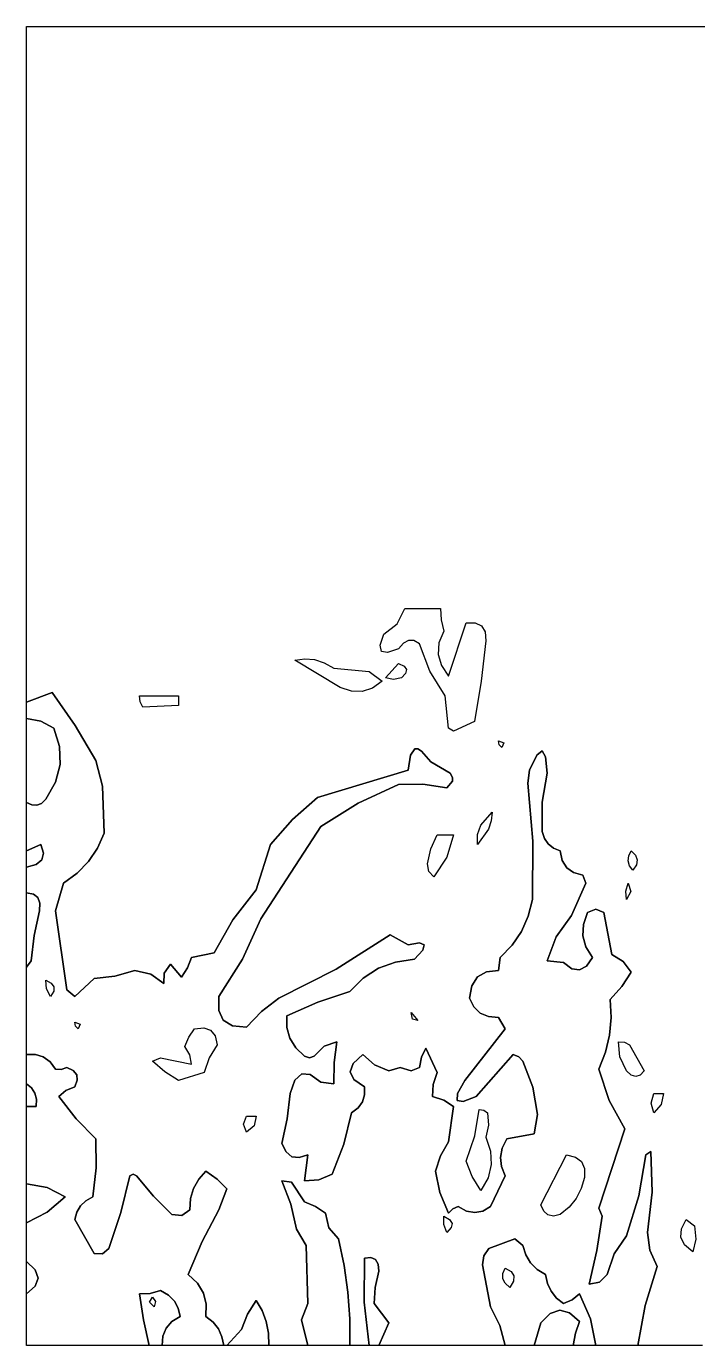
# Model space of a CAD drawing. Extents: x 0 to 162, y 0 to 108.
# Drawn here: x -0.1 to 54.8, y 0.1 to 108.1 of the extents above; entities that cross this region are included whole.
import ezdxf

# ---------------------------------------------------------------- set-up
doc = ezdxf.new("R2010")
doc.units = 0

msp = doc.modelspace()

# ---------------------------------------------------------------- linework, layer by layer
at = {"layer": 'Layer 1', "color": 7}
msp.add_lwpolyline([(55.165556, 0.132427), (49.873896, 0.132427), (50.46762, 3.420698), (51.461393, 6.614711), (50.867272, 7.938684), (50.667645, 9.392832), (51.048082, 12.696846), (50.932228, 16.007407), (50.535353, 15.742824), (49.968219, 12.377494), (48.947855, 9.128249), (47.944953, 7.651479), (47.360357, 5.953254), (46.745764, 5.336709), (45.905151, 5.159504), (46.51518, 7.917584), (46.963483, 10.715747), (46.6989, 11.377205), (48.815564, 17.859488), (47.523671, 20.18137), (46.6989, 22.754274), (47.24048, 24.137328), (47.575364, 25.546451), (47.703525, 26.98162), (47.62494, 28.442808), (48.568476, 29.508053), (49.344729, 30.691764), (48.684132, 31.553412), (47.757232, 32.14697), (47.095774, 35.58655), (46.434317, 35.851066), (45.772859, 35.58655), (45.435268, 34.604785), (45.388883, 33.660154), (45.633705, 32.75268), (46.169733, 31.882387), (45.678452, 31.173123), (45.117818, 30.870556), (44.487829, 30.974686), (43.788487, 31.485513), (42.465572, 31.617805), (43.187089, 33.58865), (44.449944, 35.321967), (45.640568, 37.967797), (45.375985, 38.629254), (44.630662, 38.838109), (44.073509, 39.238456), (43.704572, 39.830295), (43.523904, 40.613626), (42.977961, 40.845302), (42.553413, 41.18711), (42.250308, 41.639051), (42.068697, 42.201125), (42.043892, 44.599239), (42.465572, 46.963619), (42.341743, 48.312153), (42.057948, 48.805745), (41.614164, 48.444419), (41.010365, 47.228201), (40.878073, 46.169869), (41.300943, 41.415511), (41.274948, 36.644881), (40.922482, 35.278046), (40.363989, 34.028685), (39.599517, 32.896799), (38.629118, 31.882387), (38.496827, 30.824056), (37.505484, 30.709702), (36.778161, 30.296775), (36.31486, 29.585249), (36.11558, 28.5751), (36.46592, 27.851697), (36.979575, 27.34598), (37.656544, 27.057948), (38.496827, 26.987602), (39.025993, 26.061561), (35.718705, 21.828233), (35.134254, 20.756614), (35.093793, 20.178955), (35.597299, 20.095207), (36.644745, 20.505319), (39.68745, 23.944897), (40.136117, 23.761178), (40.481199, 23.415731), (41.279512, 21.285706), (41.671823, 19.050112), (41.40724, 17.462614), (39.158284, 17.065739), (38.78597, 16.300958), (38.639801, 15.53893), (38.7198, 14.779631), (39.025993, 14.023035), (37.835369, 11.509496), (37.192577, 11.145612), (36.537358, 11.024317), (35.869687, 11.145612), (35.189539, 11.509496), (34.740872, 11.325777), (34.39579, 10.98033), (33.676819, 12.672339), (33.337458, 14.41991), (33.752622, 15.667088), (34.39579, 16.801157), (34.792665, 19.711569), (33.999048, 20.217584), (33.072875, 20.505319), (33.141534, 21.510006), (33.469749, 22.489691), (32.543709, 24.474063), (32.180602, 23.722979), (32.014543, 22.886566), (31.353086, 22.621983), (30.427045, 22.886499), (29.501005, 22.621983), (28.341966, 23.119134), (27.384341, 23.944897), (26.586643, 23.228436), (26.34279, 22.54866), (26.652784, 21.905545), (27.516632, 21.299067), (27.534735, 20.649028), (27.364398, 20.079604), (27.005594, 19.590746), (26.4583, 19.182403), (25.839335, 16.619553), (24.870802, 14.155327), (23.799664, 13.689826), (22.621847, 13.62616), (22.88643, 15.742824), (22.169154, 15.513625), (21.577283, 15.591582), (21.110819, 15.97667), (20.769766, 16.668865), (21.201509, 18.70202), (21.431223, 20.769902), (21.832949, 21.86062), (22.385782, 22.3785), (23.089721, 22.323591), (23.944762, 21.695942), (25.003094, 21.56365), (25.043796, 23.292965), (25.267677, 25.00323), (24.221472, 24.622627), (23.415596, 23.812606), (23.018721, 23.680248), (22.621847, 23.812606), (21.894937, 24.498699), (21.410096, 25.278627), (21.167329, 26.152367), (21.16664, 27.119894), (23.708403, 28.231341), (26.326009, 29.104266), (27.421688, 30.1989), (28.668825, 31.004733), (30.067468, 31.52179), (31.617669, 31.750096), (32.281879, 32.483074), (32.415122, 32.925837), (32.017346, 33.078385), (31.088503, 32.94072), (29.633296, 33.734469), (25.207739, 30.925986), (20.505183, 28.5751), (19.091056, 27.473575), (17.859352, 26.193853), (16.721156, 26.30676), (15.966933, 26.763335), (15.59668, 27.563554), (15.610397, 28.707391), (17.531948, 31.755586), (19.049976, 35.057384), (23.944762, 42.597999), (26.999296, 44.522477), (30.294754, 46.037578), (32.306312, 46.078026), (34.263499, 45.772995), (34.731546, 46.307585), (34.713777, 46.620421), (34.528081, 46.963619), (32.940584, 47.889659), (32.198275, 48.778207), (31.896951, 48.959011), (31.642176, 48.964164), (31.27226, 48.447503), (31.088503, 47.228201), (23.680179, 44.979246), (21.629664, 43.193278), (19.843725, 41.142792), (18.653102, 37.438631), (16.761257, 34.979001), (15.213522, 32.279262), (13.361442, 31.882387), (13.039418, 31.046768), (12.567692, 30.294889), (11.641652, 31.353222), (11.124111, 30.595985), (11.112486, 29.765723), (10.039179, 30.531923), (8.731239, 30.824056), (7.10622, 30.372578), (5.423952, 30.162598), (3.836454, 28.707391), (3.174996, 29.236558), (2.248956, 35.718841), (2.910413, 37.967797), (4.022351, 38.780145), (4.944213, 39.73445), (5.675997, 40.830688), (6.217701, 42.068833), (6.085409, 45.905287), (5.556243, 48.021951), (3.86139, 50.888575), (1.984373, 53.578193), (-0.132292, 52.784444), (-0.132292, 108.082291), (-0.132292, 108.082291), (-0.132292, 108.082291), (161.792505, 108.082291)], dxfattribs=at)
for points in [[(30.82392, 60.457352), (33.734333, 60.457352), (33.789233, 59.521191), (33.998916, 58.605271), (33.613402, 57.631878), (33.551043, 56.690086), (33.811839, 55.779847), (34.39579, 54.901108), (35.850997, 59.266728), (36.587496, 59.278295), (37.097579, 59.039583), (37.381245, 58.550642), (37.438495, 57.811521), (37.075784, 54.494014), (36.512454, 51.196947), (34.792665, 50.403197), (34.39579, 50.66778), (34.131207, 53.313611), (32.863623, 55.319547), (32.014543, 57.546939), (31.561168, 57.819194), (31.123394, 57.843801), (30.701248, 57.620757), (30.294754, 57.150064), (29.409823, 56.844371), (28.916408, 56.940911), (28.814511, 57.439683), (29.10413, 58.340688), (30.199074, 59.207428), (30.82392, 60.457352), (30.82392, 60.457352)], [(21.828098, 56.224024), (22.645049, 56.335988), (23.446532, 56.263083), (24.232547, 56.005284), (25.003094, 55.562566), (27.913507, 55.297983), (28.971839, 54.504234), (28.175555, 53.937191), (27.336881, 53.660016), (26.455791, 53.672658), (25.53226, 53.975068), (21.828098, 56.224024), (21.828098, 56.224024)], [(30.294754, 55.95944), (30.755864, 55.721762), (30.953697, 55.444099), (30.888205, 55.126451), (30.559337, 54.768817), (29.897879, 54.636459), (29.236422, 54.768817), (30.294754, 55.95944), (30.294754, 55.95944)], [(49.873896, 0.132427), (46.434317, 0.132427), (45.998681, 2.324895), (45.111401, 4.365755), (44.497172, 3.882561), (43.788487, 3.572007), (43.220555, 4.026676), (42.788727, 4.575107), (42.492977, 5.217299), (42.33328, 5.953254), (41.647824, 6.374288), (41.110675, 6.911507), (40.721808, 7.564911), (40.481199, 8.334501), (39.819741, 8.863666), (37.703077, 8.069918), (37.293735, 7.470869), (37.173912, 6.747002), (37.835369, 3.307423), (38.600146, 1.778861), (39.025993, 0.132427), (28.707256, 0.132427), (29.501005, 1.984509), (28.310381, 3.572007), (28.398884, 4.901271), (28.707256, 6.217837), (28.63433, 6.806505), (28.411584, 7.1791), (28.039018, 7.335646), (27.516632, 7.276168), (27.507901, 3.693384), (27.913507, 0.132427), (26.326009, 0.132427), (26.326519, 2.330567), (26.172352, 4.518486), (25.863503, 6.696186), (25.399968, 8.863666), (24.609024, 9.77575), (24.341636, 10.98033), (23.528285, 11.51707), (22.621847, 11.906371), (21.563515, 13.493869), (20.769766, 13.62616), (21.499459, 11.710447), (21.960389, 9.657415), (22.754138, 8.334501), (22.88643, 3.572007), (22.357264, 2.249091), (22.88643, 0.132427), (19.711434, 0.132427), (19.674921, 1.140646), (19.486363, 2.094046), (19.145757, 2.992677), (18.653102, 3.83659), (17.966687, 2.711252), (17.462478, 1.455343), (16.271854, 0.132427), (16.007272, 0.132427), (15.863042, 0.856773), (15.572433, 1.495096), (15.135441, 2.047397), (14.552065, 2.513674), (14.585205, 3.51787), (14.353714, 4.425849), (13.857597, 5.237635), (13.096858, 5.953254), (14.235518, 8.657523), (15.610397, 11.244913), (16.271854, 12.964703), (15.475162, 13.760966), (14.552065, 14.41991), (13.963653, 13.749241), (13.547033, 12.996519), (13.302201, 12.161743), (13.22915, 11.244913), (12.584007, 10.776006), (11.773944, 10.848039), (10.256834, 12.365687), (8.86353, 14.023035), (8.598948, 14.155393), (8.334364, 14.023035), (7.598682, 11.020878), (6.614575, 8.069918), (6.09205, 7.631173), (5.423952, 7.673043), (3.836454, 10.451165), (3.999275, 11.061648), (4.296087, 11.573856), (4.726884, 11.987739), (5.29166, 12.303246), (5.582245, 14.678738), (5.556243, 17.065739), (3.94353, 18.70288), (2.513539, 20.505319), (3.095919, 21.010738), (3.836454, 21.299067), (4.031449, 21.840007), (3.986201, 22.284904), (3.700715, 22.633756), (3.174996, 22.886566), (2.712945, 22.717232), (2.248956, 22.754274), (1.799248, 23.354646), (1.252471, 23.753207), (0.608625, 23.949958), (-0.132292, 23.944897), (-0.132292, 31.088639), (0.264583, 31.617805), (0.49464, 33.691242), (0.926041, 35.718841), (0.976421, 36.344667), (0.816826, 36.795793), (0.447255, 37.072245), (-0.132292, 37.174048), (-0.132292, 39.290712), (0.662543, 39.497537), (1.125926, 39.875142), (1.257855, 40.423553), (1.058332, 41.142792), (-0.132292, 40.613626), (-0.132292, 44.582372), (0.305255, 44.369849), (0.715686, 44.343089), (1.099004, 44.502116), (1.455207, 44.846955), (2.250423, 46.238289), (2.625742, 47.672238), (2.581157, 49.148752), (2.116664, 50.66778), (1.059748, 51.230549), (-0.132292, 51.461529), (-0.132292, 52.784444), (1.984373, 53.578193), (3.86139, 50.888575), (5.556243, 48.021951), (6.085409, 45.905287), (6.217701, 42.068833), (5.675997, 40.830688), (4.944213, 39.73445), (4.022351, 38.780145), (2.910413, 37.967797), (2.248956, 35.718841), (3.174996, 29.236558), (3.836454, 28.707391), (5.423952, 30.162598), (7.10622, 30.372578), (8.731239, 30.824056), (10.039179, 30.531923), (11.112486, 29.765723), (11.124111, 30.595985), (11.641652, 31.353222), (12.567692, 30.294889), (13.039418, 31.046768), (13.361442, 31.882387), (15.213522, 32.279262), (16.761257, 34.979001), (18.653102, 37.438631), (19.843725, 41.142792), (21.629664, 43.193278), (23.680179, 44.979246), (31.088503, 47.228201), (31.27226, 48.447503), (31.642176, 48.964164), (31.896951, 48.959011), (32.198275, 48.778207), (32.940584, 47.889659), (34.528081, 46.963619), (34.713777, 46.620421), (34.731546, 46.307585), (34.263499, 45.772995), (32.306312, 46.078026), (30.294754, 46.037578), (26.999296, 44.522477), (23.944762, 42.597999), (19.049976, 35.057384), (17.531948, 31.755586), (15.610397, 28.707391), (15.59668, 27.563554), (15.966933, 26.763335), (16.721156, 26.30676), (17.859352, 26.193853), (19.091056, 27.473575), (20.505183, 28.5751), (25.207739, 30.925986), (29.633296, 33.734469), (31.088503, 32.94072), (32.017346, 33.078385), (32.415122, 32.925837), (32.281879, 32.483074), (31.617669, 31.750096), (30.067468, 31.52179), (28.668825, 31.004733), (27.421688, 30.1989), (26.326009, 29.104266), (23.708403, 28.231341), (21.16664, 27.119894), (21.167329, 26.152367), (21.410096, 25.278627), (21.894937, 24.498699), (22.621847, 23.812606), (23.018721, 23.680248), (23.415596, 23.812606), (24.221472, 24.622627), (25.267677, 25.00323), (25.043796, 23.292965), (25.003094, 21.56365), (23.944762, 21.695942), (23.089721, 22.323591), (22.385782, 22.3785), (21.832949, 21.86062), (21.431223, 20.769902), (21.201509, 18.70202), (20.769766, 16.668865), (21.110819, 15.97667), (21.577283, 15.591582), (22.169154, 15.513625), (22.88643, 15.742824), (22.621847, 13.62616), (23.799664, 13.689826), (24.870802, 14.155327), (25.839335, 16.619553), (26.4583, 19.182403), (27.005594, 19.590746), (27.364398, 20.079604), (27.534735, 20.649028), (27.516632, 21.299067), (26.652784, 21.905545), (26.34279, 22.54866), (26.586643, 23.228436), (27.384341, 23.944897), (28.341966, 23.119134), (29.501005, 22.621983), (30.427045, 22.886499), (31.353086, 22.621983), (32.014543, 22.886566), (32.180602, 23.722979), (32.543709, 24.474063), (33.469749, 22.489691), (33.141534, 21.510006), (33.072875, 20.505319), (33.999048, 20.217584), (34.792665, 19.711569), (34.39579, 16.801157), (33.752622, 15.667088), (33.337458, 14.41991), (33.676819, 12.672339), (34.39579, 10.98033), (34.740872, 11.325777), (35.189539, 11.509496), (35.869687, 11.145612), (36.537358, 11.024317), (37.192577, 11.145612), (37.835369, 11.509496), (39.025993, 14.023035), (38.7198, 14.779631), (38.639801, 15.53893), (38.78597, 16.300958), (39.158284, 17.065739), (41.40724, 17.462614), (41.671823, 19.050112), (41.279512, 21.285706), (40.481199, 23.415731), (40.136117, 23.761178), (39.68745, 23.944897), (36.644745, 20.505319), (35.597299, 20.095207), (35.093793, 20.178955), (35.134254, 20.756614), (35.718705, 21.828233), (39.025993, 26.061561), (38.496827, 26.987602), (37.656544, 27.057948), (36.979575, 27.34598), (36.46592, 27.851697), (36.11558, 28.5751), (36.31486, 29.585249), (36.778161, 30.296775), (37.505484, 30.709702), (38.496827, 30.824056), (38.629118, 31.882387), (39.599517, 32.896799), (40.363989, 34.028685), (40.922482, 35.278046), (41.274948, 36.644881), (41.300943, 41.415511), (40.878073, 46.169869), (41.010365, 47.228201), (41.614164, 48.444419), (42.057948, 48.805745), (42.341743, 48.312153), (42.465572, 46.963619), (42.043892, 44.599239), (42.068697, 42.201125), (42.250308, 41.639051), (42.553413, 41.18711), (42.977961, 40.845302), (43.523904, 40.613626), (43.704572, 39.830295), (44.073509, 39.238456), (44.630662, 38.838109), (45.375985, 38.629254), (45.640568, 37.967797), (44.449944, 35.321967), (43.187089, 33.58865), (42.465572, 31.617805), (43.788487, 31.485513), (44.487829, 30.974686), (45.117818, 30.870556), (45.678452, 31.173123), (46.169733, 31.882387), (45.633705, 32.75268), (45.388883, 33.660154), (45.435268, 34.604785), (45.772859, 35.58655), (46.434317, 35.851066), (47.095774, 35.58655), (47.757232, 32.14697), (48.684132, 31.553412), (49.344729, 30.691764), (48.568476, 29.508053), (47.62494, 28.442808), (47.703525, 26.98162), (47.575364, 25.546451), (47.24048, 24.137328), (46.6989, 22.754274), (47.523671, 20.18137), (48.815564, 17.859488), (46.6989, 11.377205), (46.963483, 10.715747), (46.51518, 7.917584), (45.905151, 5.159504), (46.745764, 5.336709), (47.360357, 5.953254), (47.944953, 7.651479), (48.947855, 9.128249), (49.968219, 12.377494), (50.535353, 15.742824), (50.932228, 16.007407), (51.048082, 12.696846), (50.667645, 9.392832), (50.867272, 7.938684), (51.461393, 6.614711), (50.46762, 3.420698), (49.873896, 0.132427), (49.873896, 0.132427)], [(9.128114, 53.313611), (12.30311, 53.313611), (12.30311, 52.519861), (9.392696, 52.38757), (9.160532, 52.819733), (9.128114, 53.313611), (9.128114, 53.313611)], [(-0.132292, 51.461529), (1.059748, 51.230549), (2.116664, 50.66778), (2.581157, 49.148752), (2.625742, 47.672238), (2.250423, 46.238289), (1.455207, 44.846955), (1.099004, 44.502116), (0.715686, 44.343089), (0.305255, 44.369849), (-0.132292, 44.582372), (-0.132292, 51.461529), (-0.132292, 51.461529)], [(38.496827, 49.609448), (38.927468, 49.449541), (38.761409, 49.080283), (38.536944, 49.303293), (38.496827, 49.609448), (38.496827, 49.609448)], [(37.967661, 43.788623), (37.896074, 43.078374), (37.673775, 42.40062), (36.777037, 41.142792), (36.778757, 41.947059), (37.04162, 42.73029), (37.967661, 43.788623), (37.967661, 43.788623)], [(-0.132292, 39.290712), (-0.132292, 40.613626), (1.058332, 41.142792), (1.257855, 40.423553), (1.125926, 39.875142), (0.662543, 39.497537), (-0.132292, 39.290712), (-0.132292, 39.290712)], [(33.469749, 41.936542), (34.792665, 41.936542), (34.265417, 40.088562), (33.205167, 38.496962), (32.776972, 38.929787), (32.676001, 39.555295), (32.955599, 40.790963), (33.469749, 41.936542), (33.469749, 41.936542)], [(49.344729, 40.613626), (49.696803, 40.269586), (49.836225, 39.890323), (49.762973, 39.475837), (49.477021, 39.026128), (49.200887, 39.402911), (49.086827, 39.793088), (49.134791, 40.19666), (49.344729, 40.613626), (49.344729, 40.613626)], [(49.080147, 37.967797), (49.31374, 37.302668), (48.947855, 36.644881), (48.904662, 37.312292), (49.080147, 37.967797), (49.080147, 37.967797)], [(-0.132292, 37.174048), (0.447255, 37.072245), (0.816826, 36.795793), (0.976421, 36.344667), (0.926041, 35.718841), (0.49464, 33.691242), (0.264583, 31.617805), (-0.132292, 31.088639), (-0.132292, 37.174048), (-0.132292, 37.174048)], [(1.455207, 30.030306), (1.905397, 29.793575), (2.121606, 29.494162), (2.103834, 29.132093), (1.852081, 28.707391), (1.50101, 29.316858), (1.455207, 30.030306), (1.455207, 30.030306)], [(31.353086, 27.384477), (31.882252, 26.723019), (31.440166, 26.851044), (31.353086, 27.384477), (31.353086, 27.384477)], [(3.836454, 26.590727), (4.267135, 26.43082), (4.101037, 26.061561), (3.87663, 26.284572), (3.836454, 26.590727), (3.836454, 26.590727)], [(13.626024, 26.061561), (14.380072, 26.130225), (14.940099, 25.93261), (15.30611, 25.468743), (15.478106, 24.738647), (14.819935, 23.681042), (14.419774, 22.489691), (12.30311, 21.828233), (11.188937, 22.545187), (10.186446, 23.415731), (10.847903, 23.680314), (13.361442, 23.151149), (13.233671, 23.931635), (12.832276, 24.606355), (13.154577, 25.383865), (13.626024, 26.061561), (13.626024, 26.061561)], [(48.286397, 25.00323), (48.780275, 24.970851), (49.212438, 24.738647), (50.403061, 22.621983), (50.071283, 22.27432), (49.718122, 22.158433), (49.34363, 22.27432), (48.947855, 22.621983), (48.403905, 23.754265), (48.286397, 25.00323), (48.286397, 25.00323)], [(-0.132292, 23.944897), (0.608625, 23.949958), (1.252471, 23.753207), (1.799248, 23.354646), (2.248956, 22.754274), (2.712945, 22.717232), (3.174996, 22.886566), (3.700715, 22.633756), (3.986201, 22.284904), (4.031449, 21.840007), (3.836454, 21.299067), (3.095919, 21.010738), (2.513539, 20.505319), (3.94353, 18.70288), (5.556243, 17.065739), (5.582245, 14.678738), (5.29166, 12.303246), (4.726884, 11.987739), (4.296087, 11.573856), (3.999275, 11.061648), (3.836454, 10.451165), (5.423952, 7.673043), (6.09205, 7.631173), (6.614575, 8.069918), (7.598682, 11.020878), (8.334364, 14.023035), (8.598948, 14.155393), (8.86353, 14.023035), (10.256834, 12.365687), (11.773944, 10.848039), (12.584007, 10.776006), (13.22915, 11.244913), (13.302201, 12.161743), (13.547033, 12.996519), (13.963653, 13.749241), (14.552065, 14.41991), (15.475162, 13.760966), (16.271854, 12.964703), (15.610397, 11.244913), (14.235518, 8.657523), (13.096858, 5.953254), (13.857597, 5.237635), (14.353714, 4.425849), (14.585205, 3.51787), (14.552065, 2.513674), (15.135441, 2.047397), (15.572433, 1.495096), (15.863042, 0.856773), (16.007272, 0.132427), (10.980194, 0.132427), (11.040593, 0.914965), (11.303264, 1.572685), (11.768201, 2.105588), (12.435401, 2.513674), (12.28564, 3.197051), (11.971137, 3.777587), (11.491891, 4.255333), (10.847903, 4.630338), (10.001462, 4.408056), (9.128114, 4.365755), (9.443946, 2.229545), (9.921862, 0.132427), (-0.132292, 0.132427), (-0.132292, 4.365755), (0.596568, 5.004083), (0.839521, 5.657814), (0.596568, 6.326973), (-0.132292, 7.011585), (-0.132292, 10.186582), (1.576926, 11.064633), (3.042705, 12.303246), (1.556235, 13.073215), (-0.132292, 13.361577), (-0.132292, 19.711569), (0.661458, 19.711569), (0.689376, 20.294074), (0.56639, 20.796955), (0.292501, 21.220164), (-0.132292, 21.56365), (-0.132292, 23.944897), (-0.132292, 23.944897)], [(-0.132292, 21.56365), (0.292501, 21.220164), (0.56639, 20.796955), (0.689376, 20.294074), (0.661458, 19.711569), (-0.132292, 19.711569), (-0.132292, 21.56365), (-0.132292, 21.56365)], [(51.196811, 20.769902), (51.99056, 20.769902), (51.802639, 19.864829), (51.196811, 19.182403), (50.959876, 19.979327), (51.196811, 20.769902), (51.196811, 20.769902)], [(36.909329, 19.446986), (37.272303, 19.39784), (37.570786, 19.182403), (37.668649, 18.180891), (37.438495, 17.198031), (37.823711, 16.053048), (37.88597, 14.943784), (37.625274, 13.870238), (37.04162, 12.832411), (36.341137, 13.968663), (35.850997, 15.213658), (36.544469, 17.290734), (36.909329, 19.446986), (36.909329, 19.446986)], [(17.859352, 18.917821), (18.653102, 18.917821), (18.505464, 18.108428), (17.859352, 17.594905), (17.627895, 18.256462), (17.859352, 18.917821), (17.859352, 18.917821)], [(44.053069, 15.742824), (44.784414, 15.558175), (45.270714, 15.187961), (45.511993, 14.632159), (45.508276, 13.890743), (45.255665, 12.975646), (44.840733, 12.163513), (44.263479, 11.454319), (43.523904, 10.848039), (42.973587, 10.737658), (42.525566, 10.833156), (42.179838, 11.134533), (41.936405, 11.641788), (44.053069, 15.742824), (44.053069, 15.742824)], [(-0.132292, 13.361577), (1.556235, 13.073215), (3.042705, 12.303246), (1.576926, 11.064633), (-0.132292, 10.186582), (-0.132292, 13.361577), (-0.132292, 13.361577)], [(26.326009, 0.132427), (22.88643, 0.132427), (22.357264, 2.249091), (22.88643, 3.572007), (22.754138, 8.334501), (21.960389, 9.657415), (21.499459, 11.710447), (20.769766, 13.62616), (21.563515, 13.493869), (22.621847, 11.906371), (23.528285, 11.51707), (24.341636, 10.98033), (24.609024, 9.77575), (25.399968, 8.863666), (25.863503, 6.696186), (26.172352, 4.518486), (26.326519, 2.330567), (26.326009, 0.132427), (26.326009, 0.132427)], [(33.998916, 10.715747), (34.483801, 10.446311), (34.68951, 10.136046), (34.616068, 9.784903), (34.263499, 9.392832), (34.008474, 10.03018), (33.998916, 10.715747), (33.998916, 10.715747)], [(53.842641, 10.451165), (54.504098, 9.921999), (54.633413, 8.851661), (54.371807, 7.805335), (53.70903, 8.369397), (53.399894, 8.998372), (53.444422, 9.692287), (53.842641, 10.451165), (53.842641, 10.451165)], [(46.434317, 0.132427), (44.582236, 0.132427), (44.769924, 1.148029), (45.111401, 2.1168), (44.303067, 2.824865), (43.504457, 3.038872), (42.715569, 2.758769), (41.936405, 1.984509), (41.40724, 0.132427), (39.025993, 0.132427), (38.600146, 1.778861), (37.835369, 3.307423), (37.173912, 6.747002), (37.293735, 7.470869), (37.703077, 8.069918), (39.819741, 8.863666), (40.481199, 8.334501), (40.721808, 7.564911), (41.110675, 6.911507), (41.647824, 6.374288), (42.33328, 5.953254), (42.492977, 5.217299), (42.788727, 4.575107), (43.220555, 4.026676), (43.788487, 3.572007), (44.497172, 3.882561), (45.111401, 4.365755), (45.998681, 2.324895), (46.434317, 0.132427), (46.434317, 0.132427)], [(-0.132292, 7.011585), (0.596568, 6.326973), (0.839521, 5.657814), (0.596568, 5.004083), (-0.132292, 4.365755), (-0.132292, 7.011585), (-0.132292, 7.011585)], [(28.707256, 0.132427), (27.913507, 0.132427), (27.507901, 3.693384), (27.516632, 7.276168), (28.039018, 7.335646), (28.411584, 7.1791), (28.63433, 6.806505), (28.707256, 6.217837), (28.398884, 4.901271), (28.310381, 3.572007), (29.501005, 1.984509), (28.707256, 0.132427), (28.707256, 0.132427)], [(39.025993, 6.482419), (39.515736, 6.194785), (39.745129, 5.834323), (39.714173, 5.401036), (39.422867, 4.894921), (39.029118, 5.230479), (38.831722, 5.606914), (38.830681, 6.024228), (39.025993, 6.482419), (39.025993, 6.482419)], [(10.980194, 0.132427), (9.921862, 0.132427), (9.443946, 2.229545), (9.128114, 4.365755), (10.001462, 4.408056), (10.847903, 4.630338), (11.491891, 4.255333), (11.971137, 3.777587), (12.28564, 3.197051), (12.435401, 2.513674), (11.768201, 2.105588), (11.303264, 1.572685), (11.040593, 0.914965), (10.980194, 0.132427), (10.980194, 0.132427)], [(10.186446, 4.101173), (10.432534, 3.753709), (10.318737, 3.307423), (9.942692, 3.674929), (10.186446, 4.101173), (10.186446, 4.101173)], [(19.711434, 0.132427), (16.271854, 0.132427), (17.462478, 1.455343), (17.966687, 2.711252), (18.653102, 3.83659), (19.145757, 2.992677), (19.486363, 2.094046), (19.674921, 1.140646), (19.711434, 0.132427), (19.711434, 0.132427)], [(44.582236, 0.132427), (41.40724, 0.132427), (41.936405, 1.984509), (42.715569, 2.758769), (43.504457, 3.038872), (44.303067, 2.824865), (45.111401, 2.1168), (44.769924, 1.148029), (44.582236, 0.132427), (44.582236, 0.132427)]]:
    msp.add_lwpolyline(points, close=True, dxfattribs=at)

doc.saveas('drawing.dxf')
